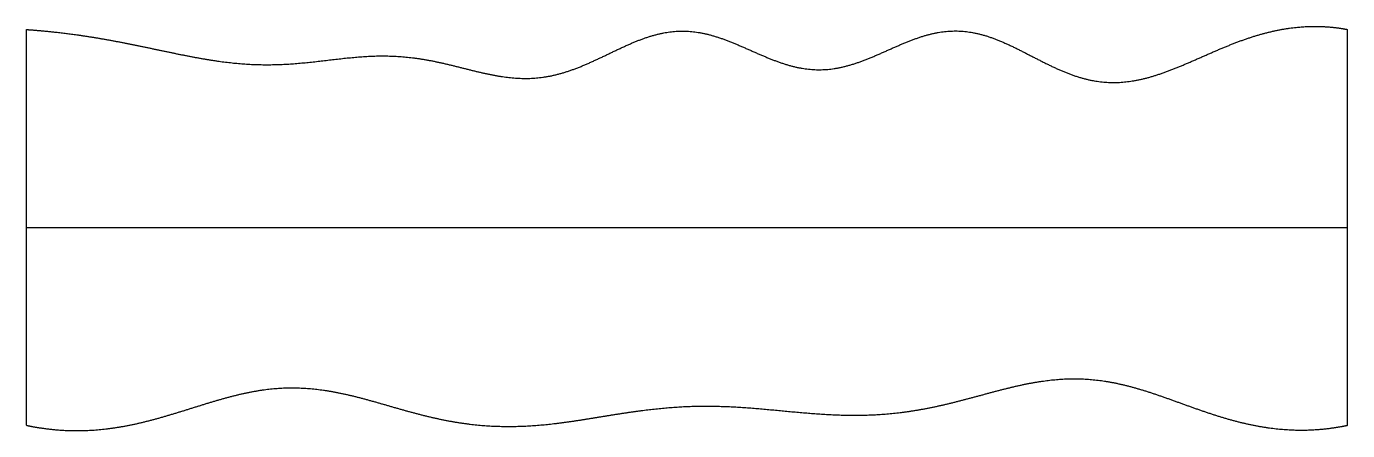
# Model space of a CAD drawing. Header units: millimetres. Extents: x 0 to 10, y 0 to 3.
import ezdxf

# ---------------------------------------------------------------- set-up
doc = ezdxf.new("R2010")
doc.units = ezdxf.units.MM
doc.layers.get('0').update_dxf_attribs({"linetype": 'CONTINUOUS'})

msp = doc.modelspace()

# ---------------------------------------------------------------- linework, layer by layer
for points in [[(0, 3), (0.04, 2.997), (0.12, 2.991), (0.241, 2.979), (0.402, 2.959), (0.603, 2.926), (0.804, 2.887), (1.006, 2.844), (1.207, 2.801), (1.409, 2.764), (1.61, 2.738), (1.812, 2.729), (2.014, 2.737), (2.216, 2.759), (2.417, 2.785), (2.619, 2.803), (2.822, 2.802), (3.024, 2.776), (3.227, 2.729), (3.429, 2.674), (3.631, 2.631), (3.832, 2.62), (4.032, 2.653), (4.23, 2.728), (4.428, 2.826), (4.626, 2.922), (4.823, 2.987), (5.02, 3), (5.218, 2.956), (5.416, 2.873), (5.615, 2.779), (5.814, 2.706), (6.014, 2.681), (6.214, 2.714), (6.413, 2.792), (6.612, 2.887), (6.81, 2.967), (7.008, 3.003), (7.205, 2.981), (7.401, 2.907), (7.598, 2.804), (7.795, 2.699), (7.993, 2.62), (8.192, 2.587), (8.392, 2.603), (8.592, 2.661), (8.793, 2.745), (8.995, 2.837), (9.196, 2.921), (9.398, 2.985), (9.599, 3.022), (9.759, 3.029), (9.88, 3.02), (9.96, 3.008), (10, 3)], [(0, 0), (0, 0.12), (0, 0.36), (0, 0.72), (0, 1.2), (0, 1.8), (0, 2.28), (0, 2.64), (0, 2.88), (0, 3)], [(10, 0), (10, 0.12), (10, 0.36), (10, 0.72), (10, 1.2), (10, 1.8), (10, 2.28), (10, 2.64), (10, 2.88), (10, 3)], [(0, 1.5), (0.4, 1.5), (1.2, 1.5), (2.4, 1.5), (4, 1.5), (6, 1.5), (7.6, 1.5), (8.8, 1.5), (9.6, 1.5), (10, 1.5)], [(0, 0), (0.04, -0.009), (0.121, -0.023), (0.242, -0.039), (0.403, -0.046), (0.604, -0.032), (0.805, 0.002), (1.004, 0.053), (1.204, 0.115), (1.403, 0.179), (1.602, 0.236), (1.8, 0.276), (1.999, 0.291), (2.197, 0.279), (2.396, 0.244), (2.595, 0.192), (2.795, 0.132), (2.995, 0.076), (3.195, 0.03), (3.396, 0), (3.597, -0.012), (3.798, -0.008), (3.999, 0.011), (4.2, 0.04), (4.4, 0.074), (4.6, 0.106), (4.8, 0.131), (5, 0.146), (5.201, 0.148), (5.402, 0.139), (5.603, 0.122), (5.804, 0.102), (6.005, 0.084), (6.206, 0.074), (6.406, 0.076), (6.607, 0.092), (6.808, 0.124), (7.008, 0.169), (7.209, 0.224), (7.409, 0.279), (7.608, 0.326), (7.808, 0.354), (8.006, 0.358), (8.205, 0.334), (8.402, 0.285), (8.6, 0.219), (8.798, 0.145), (8.996, 0.075), (9.195, 0.017), (9.395, -0.023), (9.595, -0.041), (9.757, -0.037), (9.878, -0.023), (9.959, -0.008), (10, 0)]]:
    msp.add_open_spline(points, degree=5)

doc.saveas('drawing.dxf')
